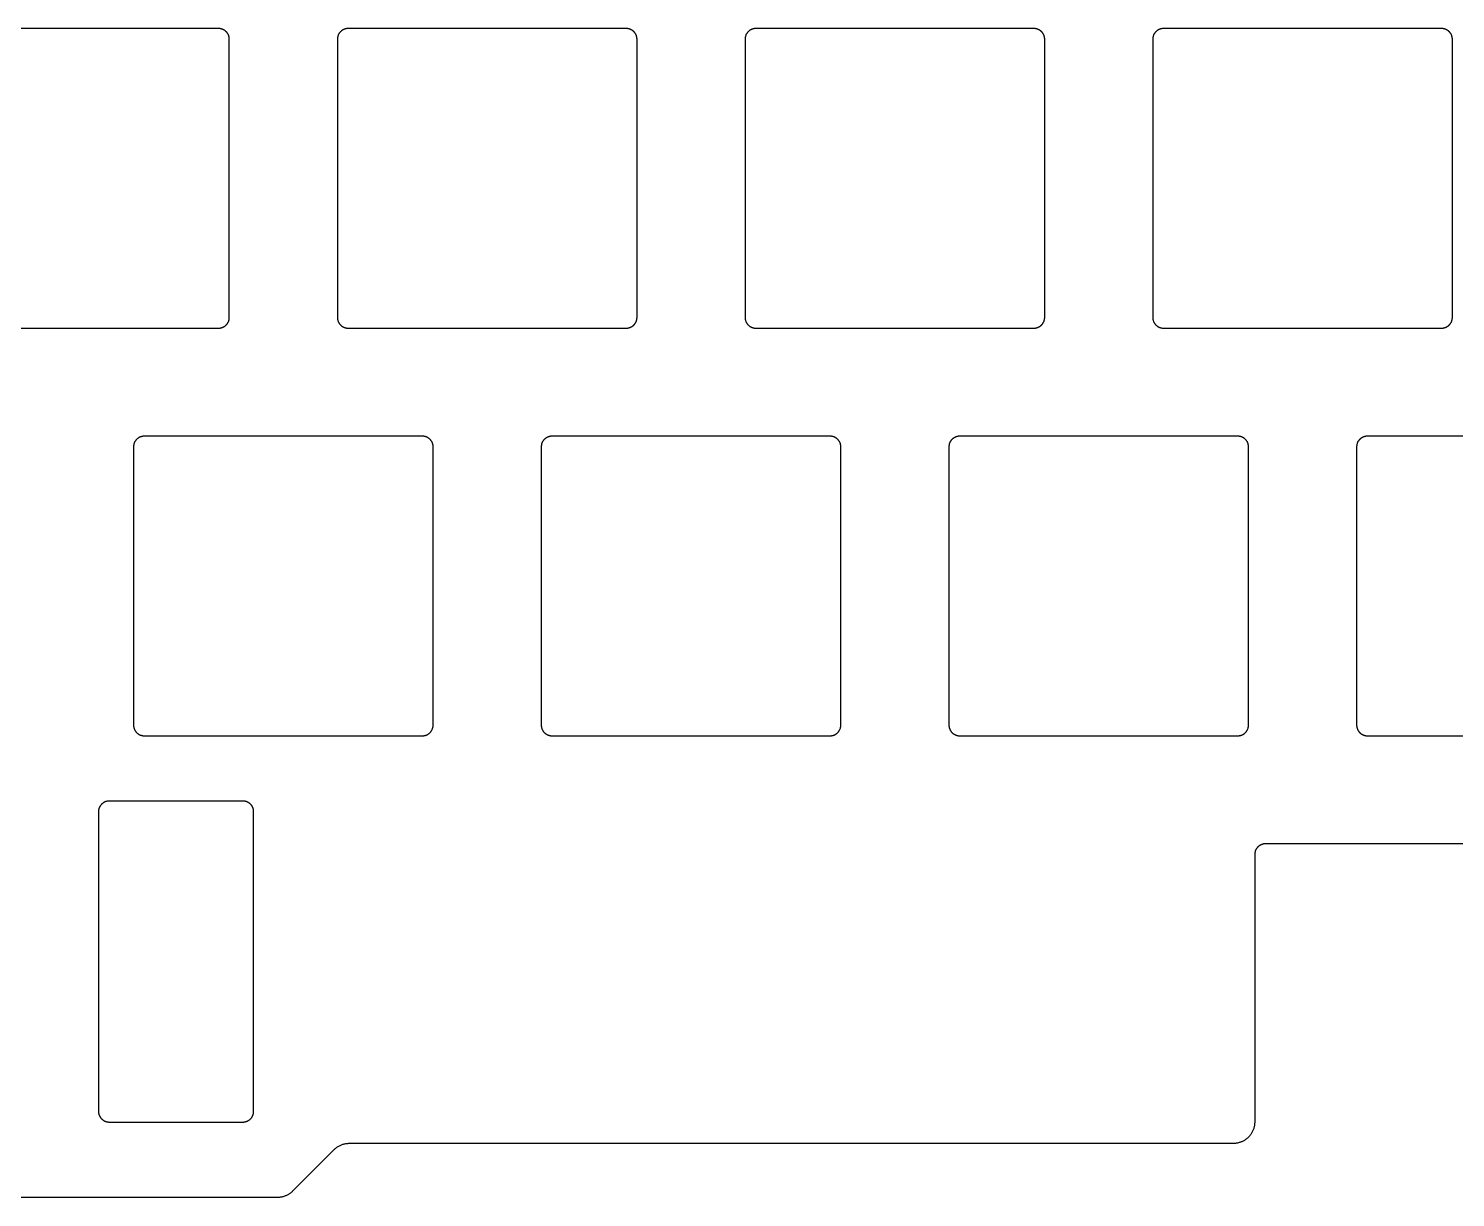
# Model space of a CAD drawing. Header units: millimetres. Extents: x -947 to -599, y 2206 to 2334.
# Drawn here: x -868.2 to -801.5, y 2210.5 to 2265.1 of the extents above; entities that cross this region are included whole.
import ezdxf

# ---------------------------------------------------------------- set-up
doc = ezdxf.new("R2010")
doc.units = ezdxf.units.MM
doc.layers.add('Default', color=18, linetype='Continuous', true_color=0x000000)

msp = doc.modelspace()

# ---------------------------------------------------------------- linework, layer by layer
at = {"layer": 'Default'}
for points in [[(-859.285, 2265.131), (-872.285, 2265.131)], [(-858.785, 2264.631), (-858.785, 2264.648), (-858.786, 2264.665), (-858.788, 2264.682), (-858.79, 2264.699), (-858.792, 2264.716), (-858.796, 2264.733), (-858.799, 2264.749), (-858.804, 2264.766), (-858.808, 2264.782), (-858.814, 2264.798), (-858.82, 2264.814), (-858.826, 2264.83), (-858.834, 2264.846), (-858.841, 2264.861), (-858.849, 2264.876), (-858.858, 2264.891), (-858.867, 2264.905), (-858.877, 2264.919), (-858.887, 2264.933), (-858.897, 2264.946), (-858.908, 2264.96), (-858.92, 2264.972), (-858.931, 2264.984), (-858.944, 2264.996), (-858.956, 2265.008), (-858.97, 2265.019), (-858.983, 2265.029), (-858.997, 2265.039), (-859.011, 2265.049), (-859.025, 2265.058), (-859.04, 2265.067), (-859.055, 2265.075), (-859.07, 2265.082), (-859.086, 2265.09), (-859.102, 2265.096), (-859.118, 2265.102), (-859.134, 2265.108), (-859.15, 2265.112), (-859.167, 2265.117), (-859.183, 2265.12), (-859.2, 2265.124), (-859.217, 2265.126), (-859.234, 2265.128), (-859.251, 2265.13), (-859.268, 2265.131), (-859.285, 2265.131)], [(-853.235, 2265.131), (-853.252, 2265.131), (-853.269, 2265.13), (-853.286, 2265.128), (-853.303, 2265.126), (-853.32, 2265.124), (-853.337, 2265.12), (-853.353, 2265.117), (-853.37, 2265.112), (-853.386, 2265.108), (-853.402, 2265.102), (-853.418, 2265.096), (-853.434, 2265.09), (-853.45, 2265.082), (-853.465, 2265.075), (-853.48, 2265.067), (-853.495, 2265.058), (-853.509, 2265.049), (-853.523, 2265.039), (-853.537, 2265.029), (-853.551, 2265.019), (-853.564, 2265.008), (-853.576, 2264.996), (-853.589, 2264.984), (-853.6, 2264.972), (-853.612, 2264.96), (-853.623, 2264.946), (-853.633, 2264.933), (-853.644, 2264.919), (-853.653, 2264.905), (-853.662, 2264.891), (-853.671, 2264.876), (-853.679, 2264.861), (-853.687, 2264.846), (-853.694, 2264.83), (-853.7, 2264.814), (-853.706, 2264.798), (-853.712, 2264.782), (-853.717, 2264.766), (-853.721, 2264.749), (-853.725, 2264.733), (-853.728, 2264.716), (-853.73, 2264.699), (-853.732, 2264.682), (-853.734, 2264.665), (-853.735, 2264.648), (-853.735, 2264.631)], [(-840.235, 2265.131), (-853.235, 2265.131)], [(-839.735, 2264.631), (-839.735, 2264.648), (-839.736, 2264.665), (-839.738, 2264.682), (-839.74, 2264.699), (-839.742, 2264.716), (-839.746, 2264.733), (-839.749, 2264.749), (-839.754, 2264.766), (-839.758, 2264.782), (-839.764, 2264.798), (-839.77, 2264.814), (-839.776, 2264.83), (-839.784, 2264.846), (-839.791, 2264.861), (-839.799, 2264.876), (-839.808, 2264.891), (-839.817, 2264.905), (-839.827, 2264.919), (-839.837, 2264.933), (-839.847, 2264.946), (-839.858, 2264.96), (-839.87, 2264.972), (-839.881, 2264.984), (-839.894, 2264.996), (-839.906, 2265.008), (-839.92, 2265.019), (-839.933, 2265.029), (-839.947, 2265.039), (-839.961, 2265.049), (-839.975, 2265.058), (-839.99, 2265.067), (-840.005, 2265.075), (-840.02, 2265.082), (-840.036, 2265.09), (-840.052, 2265.096), (-840.068, 2265.102), (-840.084, 2265.108), (-840.1, 2265.112), (-840.117, 2265.117), (-840.133, 2265.12), (-840.15, 2265.124), (-840.167, 2265.126), (-840.184, 2265.128), (-840.201, 2265.13), (-840.218, 2265.131), (-840.235, 2265.131)], [(-834.185, 2265.131), (-834.202, 2265.131), (-834.219, 2265.13), (-834.236, 2265.128), (-834.253, 2265.126), (-834.27, 2265.124), (-834.287, 2265.12), (-834.303, 2265.117), (-834.32, 2265.112), (-834.336, 2265.108), (-834.352, 2265.102), (-834.368, 2265.096), (-834.384, 2265.09), (-834.4, 2265.082), (-834.415, 2265.075), (-834.43, 2265.067), (-834.445, 2265.058), (-834.459, 2265.049), (-834.473, 2265.039), (-834.487, 2265.029), (-834.501, 2265.019), (-834.514, 2265.008), (-834.526, 2264.996), (-834.539, 2264.984), (-834.55, 2264.972), (-834.562, 2264.96), (-834.573, 2264.946), (-834.583, 2264.933), (-834.594, 2264.919), (-834.603, 2264.905), (-834.612, 2264.891), (-834.621, 2264.876), (-834.629, 2264.861), (-834.637, 2264.846), (-834.644, 2264.83), (-834.65, 2264.814), (-834.656, 2264.798), (-834.662, 2264.782), (-834.667, 2264.766), (-834.671, 2264.749), (-834.675, 2264.733), (-834.678, 2264.716), (-834.68, 2264.699), (-834.682, 2264.682), (-834.684, 2264.665), (-834.685, 2264.648), (-834.685, 2264.631)], [(-821.185, 2265.131), (-834.185, 2265.131)], [(-820.685, 2264.631), (-820.685, 2264.648), (-820.686, 2264.665), (-820.688, 2264.682), (-820.69, 2264.699), (-820.692, 2264.716), (-820.696, 2264.733), (-820.699, 2264.749), (-820.704, 2264.766), (-820.708, 2264.782), (-820.714, 2264.798), (-820.72, 2264.814), (-820.726, 2264.83), (-820.734, 2264.846), (-820.741, 2264.861), (-820.749, 2264.876), (-820.758, 2264.891), (-820.767, 2264.905), (-820.777, 2264.919), (-820.787, 2264.933), (-820.797, 2264.946), (-820.808, 2264.96), (-820.82, 2264.972), (-820.831, 2264.984), (-820.844, 2264.996), (-820.856, 2265.008), (-820.87, 2265.019), (-820.883, 2265.029), (-820.897, 2265.039), (-820.911, 2265.049), (-820.925, 2265.058), (-820.94, 2265.067), (-820.955, 2265.075), (-820.97, 2265.082), (-820.986, 2265.09), (-821.002, 2265.096), (-821.018, 2265.102), (-821.034, 2265.108), (-821.05, 2265.112), (-821.067, 2265.117), (-821.083, 2265.12), (-821.1, 2265.124), (-821.117, 2265.126), (-821.134, 2265.128), (-821.151, 2265.13), (-821.168, 2265.131), (-821.185, 2265.131)], [(-815.135, 2265.131), (-815.152, 2265.131), (-815.169, 2265.13), (-815.186, 2265.128), (-815.203, 2265.126), (-815.22, 2265.124), (-815.237, 2265.12), (-815.253, 2265.117), (-815.27, 2265.112), (-815.286, 2265.108), (-815.302, 2265.102), (-815.318, 2265.096), (-815.334, 2265.09), (-815.35, 2265.082), (-815.365, 2265.075), (-815.38, 2265.067), (-815.395, 2265.058), (-815.409, 2265.049), (-815.423, 2265.039), (-815.437, 2265.029), (-815.451, 2265.019), (-815.464, 2265.008), (-815.476, 2264.996), (-815.489, 2264.984), (-815.5, 2264.972), (-815.512, 2264.96), (-815.523, 2264.946), (-815.533, 2264.933), (-815.544, 2264.919), (-815.553, 2264.905), (-815.562, 2264.891), (-815.571, 2264.876), (-815.579, 2264.861), (-815.587, 2264.846), (-815.594, 2264.83), (-815.6, 2264.814), (-815.606, 2264.798), (-815.612, 2264.782), (-815.617, 2264.766), (-815.621, 2264.749), (-815.625, 2264.733), (-815.628, 2264.716), (-815.63, 2264.699), (-815.632, 2264.682), (-815.634, 2264.665), (-815.635, 2264.648), (-815.635, 2264.631)], [(-802.135, 2265.131), (-815.135, 2265.131)], [(-801.635, 2264.631), (-801.635, 2264.648), (-801.636, 2264.665), (-801.638, 2264.682), (-801.64, 2264.699), (-801.642, 2264.716), (-801.646, 2264.733), (-801.649, 2264.749), (-801.654, 2264.766), (-801.658, 2264.782), (-801.664, 2264.798), (-801.67, 2264.814), (-801.676, 2264.83), (-801.684, 2264.846), (-801.691, 2264.861), (-801.699, 2264.876), (-801.708, 2264.891), (-801.717, 2264.905), (-801.727, 2264.919), (-801.737, 2264.933), (-801.747, 2264.946), (-801.758, 2264.96), (-801.77, 2264.972), (-801.781, 2264.984), (-801.794, 2264.996), (-801.806, 2265.008), (-801.82, 2265.019), (-801.833, 2265.029), (-801.847, 2265.039), (-801.861, 2265.049), (-801.875, 2265.058), (-801.89, 2265.067), (-801.905, 2265.075), (-801.92, 2265.082), (-801.936, 2265.09), (-801.952, 2265.096), (-801.968, 2265.102), (-801.984, 2265.108), (-802, 2265.112), (-802.017, 2265.117), (-802.033, 2265.12), (-802.05, 2265.124), (-802.067, 2265.126), (-802.084, 2265.128), (-802.101, 2265.13), (-802.118, 2265.131), (-802.135, 2265.131)], [(-858.785, 2251.631), (-858.785, 2264.631)], [(-853.735, 2264.631), (-853.735, 2251.631)], [(-839.735, 2251.631), (-839.735, 2264.631)], [(-834.685, 2264.631), (-834.685, 2251.631)], [(-820.685, 2251.631), (-820.685, 2264.631)], [(-815.635, 2264.631), (-815.635, 2251.631)], [(-801.635, 2251.631), (-801.635, 2264.631)], [(-859.285, 2251.131), (-859.268, 2251.131), (-859.251, 2251.132), (-859.234, 2251.134), (-859.217, 2251.136), (-859.2, 2251.138), (-859.183, 2251.141), (-859.167, 2251.145), (-859.15, 2251.149), (-859.134, 2251.154), (-859.118, 2251.16), (-859.102, 2251.166), (-859.086, 2251.172), (-859.07, 2251.179), (-859.055, 2251.187), (-859.04, 2251.195), (-859.025, 2251.204), (-859.011, 2251.213), (-858.997, 2251.222), (-858.983, 2251.233), (-858.97, 2251.243), (-858.956, 2251.254), (-858.944, 2251.266), (-858.931, 2251.277), (-858.92, 2251.29), (-858.908, 2251.302), (-858.897, 2251.315), (-858.887, 2251.329), (-858.877, 2251.343), (-858.867, 2251.357), (-858.858, 2251.371), (-858.849, 2251.386), (-858.841, 2251.401), (-858.834, 2251.416), (-858.826, 2251.432), (-858.82, 2251.448), (-858.814, 2251.463), (-858.808, 2251.48), (-858.804, 2251.496), (-858.799, 2251.513), (-858.796, 2251.529), (-858.792, 2251.546), (-858.79, 2251.563), (-858.788, 2251.58), (-858.786, 2251.597), (-858.785, 2251.614), (-858.785, 2251.631)], [(-853.735, 2251.631), (-853.735, 2251.614), (-853.734, 2251.597), (-853.732, 2251.58), (-853.73, 2251.563), (-853.728, 2251.546), (-853.725, 2251.529), (-853.721, 2251.513), (-853.717, 2251.496), (-853.712, 2251.48), (-853.706, 2251.463), (-853.7, 2251.448), (-853.694, 2251.432), (-853.687, 2251.416), (-853.679, 2251.401), (-853.671, 2251.386), (-853.662, 2251.371), (-853.653, 2251.357), (-853.644, 2251.343), (-853.633, 2251.329), (-853.623, 2251.315), (-853.612, 2251.302), (-853.6, 2251.29), (-853.589, 2251.277), (-853.576, 2251.266), (-853.564, 2251.254), (-853.551, 2251.243), (-853.537, 2251.233), (-853.523, 2251.222), (-853.509, 2251.213), (-853.495, 2251.204), (-853.48, 2251.195), (-853.465, 2251.187), (-853.45, 2251.179), (-853.434, 2251.172), (-853.418, 2251.166), (-853.402, 2251.16), (-853.386, 2251.154), (-853.37, 2251.149), (-853.353, 2251.145), (-853.337, 2251.141), (-853.32, 2251.138), (-853.303, 2251.136), (-853.286, 2251.134), (-853.269, 2251.132), (-853.252, 2251.131), (-853.235, 2251.131)], [(-840.235, 2251.131), (-840.218, 2251.131), (-840.201, 2251.132), (-840.184, 2251.134), (-840.167, 2251.136), (-840.15, 2251.138), (-840.133, 2251.141), (-840.117, 2251.145), (-840.1, 2251.149), (-840.084, 2251.154), (-840.068, 2251.16), (-840.052, 2251.166), (-840.036, 2251.172), (-840.02, 2251.179), (-840.005, 2251.187), (-839.99, 2251.195), (-839.975, 2251.204), (-839.961, 2251.213), (-839.947, 2251.222), (-839.933, 2251.233), (-839.92, 2251.243), (-839.906, 2251.254), (-839.894, 2251.266), (-839.881, 2251.277), (-839.87, 2251.29), (-839.858, 2251.302), (-839.847, 2251.315), (-839.837, 2251.329), (-839.827, 2251.343), (-839.817, 2251.357), (-839.808, 2251.371), (-839.799, 2251.386), (-839.791, 2251.401), (-839.784, 2251.416), (-839.776, 2251.432), (-839.77, 2251.448), (-839.764, 2251.463), (-839.758, 2251.48), (-839.754, 2251.496), (-839.749, 2251.513), (-839.746, 2251.529), (-839.742, 2251.546), (-839.74, 2251.563), (-839.738, 2251.58), (-839.736, 2251.597), (-839.735, 2251.614), (-839.735, 2251.631)], [(-834.685, 2251.631), (-834.685, 2251.614), (-834.684, 2251.597), (-834.682, 2251.58), (-834.68, 2251.563), (-834.678, 2251.546), (-834.675, 2251.529), (-834.671, 2251.513), (-834.667, 2251.496), (-834.662, 2251.48), (-834.656, 2251.463), (-834.65, 2251.448), (-834.644, 2251.432), (-834.637, 2251.416), (-834.629, 2251.401), (-834.621, 2251.386), (-834.612, 2251.371), (-834.603, 2251.357), (-834.594, 2251.343), (-834.583, 2251.329), (-834.573, 2251.315), (-834.562, 2251.302), (-834.55, 2251.29), (-834.539, 2251.277), (-834.526, 2251.266), (-834.514, 2251.254), (-834.501, 2251.243), (-834.487, 2251.233), (-834.473, 2251.222), (-834.459, 2251.213), (-834.445, 2251.204), (-834.43, 2251.195), (-834.415, 2251.187), (-834.4, 2251.179), (-834.384, 2251.172), (-834.368, 2251.166), (-834.352, 2251.16), (-834.336, 2251.154), (-834.32, 2251.149), (-834.303, 2251.145), (-834.287, 2251.141), (-834.27, 2251.138), (-834.253, 2251.136), (-834.236, 2251.134), (-834.219, 2251.132), (-834.202, 2251.131), (-834.185, 2251.131)], [(-821.185, 2251.131), (-821.168, 2251.131), (-821.151, 2251.132), (-821.134, 2251.134), (-821.117, 2251.136), (-821.1, 2251.138), (-821.083, 2251.141), (-821.067, 2251.145), (-821.05, 2251.149), (-821.034, 2251.154), (-821.018, 2251.16), (-821.002, 2251.166), (-820.986, 2251.172), (-820.97, 2251.179), (-820.955, 2251.187), (-820.94, 2251.195), (-820.925, 2251.204), (-820.911, 2251.213), (-820.897, 2251.222), (-820.883, 2251.233), (-820.87, 2251.243), (-820.856, 2251.254), (-820.844, 2251.266), (-820.831, 2251.277), (-820.82, 2251.29), (-820.808, 2251.302), (-820.797, 2251.315), (-820.787, 2251.329), (-820.777, 2251.343), (-820.767, 2251.357), (-820.758, 2251.371), (-820.749, 2251.386), (-820.741, 2251.401), (-820.734, 2251.416), (-820.726, 2251.432), (-820.72, 2251.448), (-820.714, 2251.463), (-820.708, 2251.48), (-820.704, 2251.496), (-820.699, 2251.513), (-820.696, 2251.529), (-820.692, 2251.546), (-820.69, 2251.563), (-820.688, 2251.58), (-820.686, 2251.597), (-820.685, 2251.614), (-820.685, 2251.631)], [(-815.635, 2251.631), (-815.635, 2251.614), (-815.634, 2251.597), (-815.632, 2251.58), (-815.63, 2251.563), (-815.628, 2251.546), (-815.625, 2251.529), (-815.621, 2251.513), (-815.617, 2251.496), (-815.612, 2251.48), (-815.606, 2251.463), (-815.6, 2251.448), (-815.594, 2251.432), (-815.587, 2251.416), (-815.579, 2251.401), (-815.571, 2251.386), (-815.562, 2251.371), (-815.553, 2251.357), (-815.544, 2251.343), (-815.533, 2251.329), (-815.523, 2251.315), (-815.512, 2251.302), (-815.5, 2251.29), (-815.489, 2251.277), (-815.476, 2251.266), (-815.464, 2251.254), (-815.451, 2251.243), (-815.437, 2251.233), (-815.423, 2251.222), (-815.409, 2251.213), (-815.395, 2251.204), (-815.38, 2251.195), (-815.365, 2251.187), (-815.35, 2251.179), (-815.334, 2251.172), (-815.318, 2251.166), (-815.302, 2251.16), (-815.286, 2251.154), (-815.27, 2251.149), (-815.253, 2251.145), (-815.237, 2251.141), (-815.22, 2251.138), (-815.203, 2251.136), (-815.186, 2251.134), (-815.169, 2251.132), (-815.152, 2251.131), (-815.135, 2251.131)], [(-802.135, 2251.131), (-802.118, 2251.131), (-802.101, 2251.132), (-802.084, 2251.134), (-802.067, 2251.136), (-802.05, 2251.138), (-802.033, 2251.141), (-802.017, 2251.145), (-802, 2251.149), (-801.984, 2251.154), (-801.968, 2251.16), (-801.952, 2251.166), (-801.936, 2251.172), (-801.92, 2251.179), (-801.905, 2251.187), (-801.89, 2251.195), (-801.875, 2251.204), (-801.861, 2251.213), (-801.847, 2251.222), (-801.833, 2251.233), (-801.82, 2251.243), (-801.806, 2251.254), (-801.794, 2251.266), (-801.781, 2251.277), (-801.77, 2251.29), (-801.758, 2251.302), (-801.747, 2251.315), (-801.737, 2251.329), (-801.727, 2251.343), (-801.717, 2251.357), (-801.708, 2251.371), (-801.699, 2251.386), (-801.691, 2251.401), (-801.684, 2251.416), (-801.676, 2251.432), (-801.67, 2251.448), (-801.664, 2251.463), (-801.658, 2251.48), (-801.654, 2251.496), (-801.649, 2251.513), (-801.646, 2251.529), (-801.642, 2251.546), (-801.64, 2251.563), (-801.638, 2251.58), (-801.636, 2251.597), (-801.635, 2251.614), (-801.635, 2251.631)], [(-872.285, 2251.131), (-859.285, 2251.131)], [(-853.235, 2251.131), (-840.235, 2251.131)], [(-834.185, 2251.131), (-821.185, 2251.131)], [(-815.135, 2251.131), (-802.135, 2251.131)], [(-862.76, 2246.081), (-862.777, 2246.081), (-862.794, 2246.08), (-862.811, 2246.078), (-862.828, 2246.076), (-862.845, 2246.074), (-862.862, 2246.07), (-862.878, 2246.067), (-862.895, 2246.062), (-862.911, 2246.058), (-862.927, 2246.052), (-862.943, 2246.046), (-862.959, 2246.04), (-862.975, 2246.032), (-862.99, 2246.025), (-863.005, 2246.017), (-863.02, 2246.008), (-863.034, 2245.999), (-863.048, 2245.989), (-863.062, 2245.979), (-863.076, 2245.969), (-863.089, 2245.958), (-863.101, 2245.946), (-863.114, 2245.934), (-863.125, 2245.922), (-863.137, 2245.91), (-863.148, 2245.896), (-863.158, 2245.883), (-863.169, 2245.869), (-863.178, 2245.855), (-863.187, 2245.841), (-863.196, 2245.826), (-863.204, 2245.811), (-863.212, 2245.796), (-863.219, 2245.78), (-863.225, 2245.764), (-863.231, 2245.748), (-863.237, 2245.732), (-863.242, 2245.716), (-863.246, 2245.699), (-863.25, 2245.683), (-863.253, 2245.666), (-863.255, 2245.649), (-863.257, 2245.632), (-863.259, 2245.615), (-863.26, 2245.598), (-863.26, 2245.581)], [(-849.76, 2246.081), (-862.76, 2246.081)], [(-849.26, 2245.581), (-849.26, 2245.598), (-849.261, 2245.615), (-849.263, 2245.632), (-849.265, 2245.649), (-849.267, 2245.666), (-849.271, 2245.683), (-849.274, 2245.699), (-849.279, 2245.716), (-849.283, 2245.732), (-849.289, 2245.748), (-849.295, 2245.764), (-849.301, 2245.78), (-849.309, 2245.796), (-849.316, 2245.811), (-849.324, 2245.826), (-849.333, 2245.841), (-849.342, 2245.855), (-849.352, 2245.869), (-849.362, 2245.883), (-849.372, 2245.896), (-849.383, 2245.91), (-849.395, 2245.922), (-849.406, 2245.934), (-849.419, 2245.946), (-849.431, 2245.958), (-849.445, 2245.969), (-849.458, 2245.979), (-849.472, 2245.989), (-849.486, 2245.999), (-849.5, 2246.008), (-849.515, 2246.017), (-849.53, 2246.025), (-849.545, 2246.032), (-849.561, 2246.04), (-849.577, 2246.046), (-849.593, 2246.052), (-849.609, 2246.058), (-849.625, 2246.062), (-849.642, 2246.067), (-849.658, 2246.07), (-849.675, 2246.074), (-849.692, 2246.076), (-849.709, 2246.078), (-849.726, 2246.08), (-849.743, 2246.081), (-849.76, 2246.081)], [(-843.71, 2246.081), (-843.727, 2246.081), (-843.744, 2246.08), (-843.761, 2246.078), (-843.778, 2246.076), (-843.795, 2246.074), (-843.812, 2246.07), (-843.828, 2246.067), (-843.845, 2246.062), (-843.861, 2246.058), (-843.877, 2246.052), (-843.893, 2246.046), (-843.909, 2246.04), (-843.925, 2246.032), (-843.94, 2246.025), (-843.955, 2246.017), (-843.97, 2246.008), (-843.984, 2245.999), (-843.998, 2245.989), (-844.012, 2245.979), (-844.026, 2245.969), (-844.039, 2245.958), (-844.051, 2245.946), (-844.064, 2245.934), (-844.075, 2245.922), (-844.087, 2245.91), (-844.098, 2245.896), (-844.108, 2245.883), (-844.119, 2245.869), (-844.128, 2245.855), (-844.137, 2245.841), (-844.146, 2245.826), (-844.154, 2245.811), (-844.162, 2245.796), (-844.169, 2245.78), (-844.175, 2245.764), (-844.181, 2245.748), (-844.187, 2245.732), (-844.192, 2245.716), (-844.196, 2245.699), (-844.2, 2245.683), (-844.203, 2245.666), (-844.205, 2245.649), (-844.207, 2245.632), (-844.209, 2245.615), (-844.21, 2245.598), (-844.21, 2245.581)], [(-830.71, 2246.081), (-843.71, 2246.081)], [(-830.21, 2245.581), (-830.21, 2245.598), (-830.211, 2245.615), (-830.213, 2245.632), (-830.215, 2245.649), (-830.217, 2245.666), (-830.221, 2245.683), (-830.224, 2245.699), (-830.229, 2245.716), (-830.233, 2245.732), (-830.239, 2245.748), (-830.245, 2245.764), (-830.251, 2245.78), (-830.259, 2245.796), (-830.266, 2245.811), (-830.274, 2245.826), (-830.283, 2245.841), (-830.292, 2245.855), (-830.302, 2245.869), (-830.312, 2245.883), (-830.322, 2245.896), (-830.333, 2245.91), (-830.345, 2245.922), (-830.356, 2245.934), (-830.369, 2245.946), (-830.381, 2245.958), (-830.395, 2245.969), (-830.408, 2245.979), (-830.422, 2245.989), (-830.436, 2245.999), (-830.45, 2246.008), (-830.465, 2246.017), (-830.48, 2246.025), (-830.495, 2246.032), (-830.511, 2246.04), (-830.527, 2246.046), (-830.543, 2246.052), (-830.559, 2246.058), (-830.575, 2246.062), (-830.592, 2246.067), (-830.608, 2246.07), (-830.625, 2246.074), (-830.642, 2246.076), (-830.659, 2246.078), (-830.676, 2246.08), (-830.693, 2246.081), (-830.71, 2246.081)], [(-824.66, 2246.081), (-824.677, 2246.081), (-824.694, 2246.08), (-824.711, 2246.078), (-824.728, 2246.076), (-824.745, 2246.074), (-824.762, 2246.07), (-824.778, 2246.067), (-824.795, 2246.062), (-824.811, 2246.058), (-824.827, 2246.052), (-824.843, 2246.046), (-824.859, 2246.04), (-824.875, 2246.032), (-824.89, 2246.025), (-824.905, 2246.017), (-824.92, 2246.008), (-824.934, 2245.999), (-824.948, 2245.989), (-824.962, 2245.979), (-824.976, 2245.969), (-824.989, 2245.958), (-825.001, 2245.946), (-825.014, 2245.934), (-825.025, 2245.922), (-825.037, 2245.91), (-825.048, 2245.896), (-825.058, 2245.883), (-825.069, 2245.869), (-825.078, 2245.855), (-825.087, 2245.841), (-825.096, 2245.826), (-825.104, 2245.811), (-825.112, 2245.796), (-825.119, 2245.78), (-825.125, 2245.764), (-825.131, 2245.748), (-825.137, 2245.732), (-825.142, 2245.716), (-825.146, 2245.699), (-825.15, 2245.683), (-825.153, 2245.666), (-825.155, 2245.649), (-825.157, 2245.632), (-825.159, 2245.615), (-825.16, 2245.598), (-825.16, 2245.581)], [(-811.66, 2246.081), (-824.66, 2246.081)], [(-811.16, 2245.581), (-811.16, 2245.598), (-811.161, 2245.615), (-811.163, 2245.632), (-811.165, 2245.649), (-811.167, 2245.666), (-811.171, 2245.683), (-811.174, 2245.699), (-811.179, 2245.716), (-811.183, 2245.732), (-811.189, 2245.748), (-811.195, 2245.764), (-811.201, 2245.78), (-811.209, 2245.796), (-811.216, 2245.811), (-811.224, 2245.826), (-811.233, 2245.841), (-811.242, 2245.855), (-811.252, 2245.869), (-811.262, 2245.883), (-811.272, 2245.896), (-811.283, 2245.91), (-811.295, 2245.922), (-811.306, 2245.934), (-811.319, 2245.946), (-811.331, 2245.958), (-811.345, 2245.969), (-811.358, 2245.979), (-811.372, 2245.989), (-811.386, 2245.999), (-811.4, 2246.008), (-811.415, 2246.017), (-811.43, 2246.025), (-811.445, 2246.032), (-811.461, 2246.04), (-811.477, 2246.046), (-811.493, 2246.052), (-811.509, 2246.058), (-811.525, 2246.062), (-811.542, 2246.067), (-811.558, 2246.07), (-811.575, 2246.074), (-811.592, 2246.076), (-811.609, 2246.078), (-811.626, 2246.08), (-811.643, 2246.081), (-811.66, 2246.081)], [(-805.61, 2246.081), (-805.627, 2246.081), (-805.644, 2246.08), (-805.661, 2246.078), (-805.678, 2246.076), (-805.695, 2246.074), (-805.712, 2246.07), (-805.728, 2246.067), (-805.745, 2246.062), (-805.761, 2246.058), (-805.777, 2246.052), (-805.793, 2246.046), (-805.809, 2246.04), (-805.825, 2246.032), (-805.84, 2246.025), (-805.855, 2246.017), (-805.87, 2246.008), (-805.884, 2245.999), (-805.898, 2245.989), (-805.912, 2245.979), (-805.926, 2245.969), (-805.939, 2245.958), (-805.951, 2245.946), (-805.964, 2245.934), (-805.975, 2245.922), (-805.987, 2245.91), (-805.998, 2245.896), (-806.008, 2245.883), (-806.019, 2245.869), (-806.028, 2245.855), (-806.037, 2245.841), (-806.046, 2245.826), (-806.054, 2245.811), (-806.062, 2245.796), (-806.069, 2245.78), (-806.075, 2245.764), (-806.081, 2245.748), (-806.087, 2245.732), (-806.092, 2245.716), (-806.096, 2245.699), (-806.1, 2245.683), (-806.103, 2245.666), (-806.105, 2245.649), (-806.107, 2245.632), (-806.109, 2245.615), (-806.11, 2245.598), (-806.11, 2245.581)], [(-792.61, 2246.081), (-805.61, 2246.081)], [(-863.26, 2245.581), (-863.26, 2232.581)], [(-849.26, 2232.581), (-849.26, 2245.581)], [(-844.21, 2245.581), (-844.21, 2232.581)], [(-830.21, 2232.581), (-830.21, 2245.581)], [(-825.16, 2245.581), (-825.16, 2232.581)], [(-811.16, 2232.581), (-811.16, 2245.581)], [(-806.11, 2245.581), (-806.11, 2232.581)], [(-863.26, 2232.581), (-863.26, 2232.564), (-863.259, 2232.547), (-863.257, 2232.53), (-863.255, 2232.513), (-863.253, 2232.496), (-863.25, 2232.479), (-863.246, 2232.463), (-863.242, 2232.446), (-863.237, 2232.43), (-863.231, 2232.413), (-863.225, 2232.398), (-863.219, 2232.382), (-863.212, 2232.366), (-863.204, 2232.351), (-863.196, 2232.336), (-863.187, 2232.321), (-863.178, 2232.307), (-863.169, 2232.293), (-863.158, 2232.279), (-863.148, 2232.265), (-863.137, 2232.252), (-863.125, 2232.24), (-863.114, 2232.227), (-863.101, 2232.216), (-863.089, 2232.204), (-863.076, 2232.193), (-863.062, 2232.183), (-863.048, 2232.172), (-863.034, 2232.163), (-863.02, 2232.154), (-863.005, 2232.145), (-862.99, 2232.137), (-862.975, 2232.129), (-862.959, 2232.122), (-862.943, 2232.116), (-862.927, 2232.11), (-862.911, 2232.104), (-862.895, 2232.099), (-862.878, 2232.095), (-862.862, 2232.091), (-862.845, 2232.088), (-862.828, 2232.086), (-862.811, 2232.084), (-862.794, 2232.082), (-862.777, 2232.081), (-862.76, 2232.081)], [(-849.76, 2232.081), (-849.743, 2232.081), (-849.726, 2232.082), (-849.709, 2232.084), (-849.692, 2232.086), (-849.675, 2232.088), (-849.658, 2232.091), (-849.642, 2232.095), (-849.625, 2232.099), (-849.609, 2232.104), (-849.593, 2232.11), (-849.577, 2232.116), (-849.561, 2232.122), (-849.545, 2232.129), (-849.53, 2232.137), (-849.515, 2232.145), (-849.5, 2232.154), (-849.486, 2232.163), (-849.472, 2232.172), (-849.458, 2232.183), (-849.445, 2232.193), (-849.431, 2232.204), (-849.419, 2232.216), (-849.406, 2232.227), (-849.395, 2232.24), (-849.383, 2232.252), (-849.372, 2232.265), (-849.362, 2232.279), (-849.352, 2232.293), (-849.342, 2232.307), (-849.333, 2232.321), (-849.324, 2232.336), (-849.316, 2232.351), (-849.309, 2232.366), (-849.301, 2232.382), (-849.295, 2232.398), (-849.289, 2232.413), (-849.283, 2232.43), (-849.279, 2232.446), (-849.274, 2232.463), (-849.271, 2232.479), (-849.267, 2232.496), (-849.265, 2232.513), (-849.263, 2232.53), (-849.261, 2232.547), (-849.26, 2232.564), (-849.26, 2232.581)], [(-844.21, 2232.581), (-844.21, 2232.564), (-844.209, 2232.547), (-844.207, 2232.53), (-844.205, 2232.513), (-844.203, 2232.496), (-844.2, 2232.479), (-844.196, 2232.463), (-844.192, 2232.446), (-844.187, 2232.43), (-844.181, 2232.413), (-844.175, 2232.398), (-844.169, 2232.382), (-844.162, 2232.366), (-844.154, 2232.351), (-844.146, 2232.336), (-844.137, 2232.321), (-844.128, 2232.307), (-844.119, 2232.293), (-844.108, 2232.279), (-844.098, 2232.265), (-844.087, 2232.252), (-844.075, 2232.24), (-844.064, 2232.227), (-844.051, 2232.216), (-844.039, 2232.204), (-844.026, 2232.193), (-844.012, 2232.183), (-843.998, 2232.172), (-843.984, 2232.163), (-843.97, 2232.154), (-843.955, 2232.145), (-843.94, 2232.137), (-843.925, 2232.129), (-843.909, 2232.122), (-843.893, 2232.116), (-843.877, 2232.11), (-843.861, 2232.104), (-843.845, 2232.099), (-843.828, 2232.095), (-843.812, 2232.091), (-843.795, 2232.088), (-843.778, 2232.086), (-843.761, 2232.084), (-843.744, 2232.082), (-843.727, 2232.081), (-843.71, 2232.081)], [(-830.71, 2232.081), (-830.693, 2232.081), (-830.676, 2232.082), (-830.659, 2232.084), (-830.642, 2232.086), (-830.625, 2232.088), (-830.608, 2232.091), (-830.592, 2232.095), (-830.575, 2232.099), (-830.559, 2232.104), (-830.543, 2232.11), (-830.527, 2232.116), (-830.511, 2232.122), (-830.495, 2232.129), (-830.48, 2232.137), (-830.465, 2232.145), (-830.45, 2232.154), (-830.436, 2232.163), (-830.422, 2232.172), (-830.408, 2232.183), (-830.395, 2232.193), (-830.381, 2232.204), (-830.369, 2232.216), (-830.356, 2232.227), (-830.345, 2232.24), (-830.333, 2232.252), (-830.322, 2232.265), (-830.312, 2232.279), (-830.302, 2232.293), (-830.292, 2232.307), (-830.283, 2232.321), (-830.274, 2232.336), (-830.266, 2232.351), (-830.259, 2232.366), (-830.251, 2232.382), (-830.245, 2232.398), (-830.239, 2232.413), (-830.233, 2232.43), (-830.229, 2232.446), (-830.224, 2232.463), (-830.221, 2232.479), (-830.217, 2232.496), (-830.215, 2232.513), (-830.213, 2232.53), (-830.211, 2232.547), (-830.21, 2232.564), (-830.21, 2232.581)], [(-825.16, 2232.581), (-825.16, 2232.564), (-825.159, 2232.547), (-825.157, 2232.53), (-825.155, 2232.513), (-825.153, 2232.496), (-825.15, 2232.479), (-825.146, 2232.463), (-825.142, 2232.446), (-825.137, 2232.43), (-825.131, 2232.413), (-825.125, 2232.398), (-825.119, 2232.382), (-825.112, 2232.366), (-825.104, 2232.351), (-825.096, 2232.336), (-825.087, 2232.321), (-825.078, 2232.307), (-825.069, 2232.293), (-825.058, 2232.279), (-825.048, 2232.265), (-825.037, 2232.252), (-825.025, 2232.24), (-825.014, 2232.227), (-825.001, 2232.216), (-824.989, 2232.204), (-824.976, 2232.193), (-824.962, 2232.183), (-824.948, 2232.172), (-824.934, 2232.163), (-824.92, 2232.154), (-824.905, 2232.145), (-824.89, 2232.137), (-824.875, 2232.129), (-824.859, 2232.122), (-824.843, 2232.116), (-824.827, 2232.11), (-824.811, 2232.104), (-824.795, 2232.099), (-824.778, 2232.095), (-824.762, 2232.091), (-824.745, 2232.088), (-824.728, 2232.086), (-824.711, 2232.084), (-824.694, 2232.082), (-824.677, 2232.081), (-824.66, 2232.081)], [(-811.66, 2232.081), (-811.643, 2232.081), (-811.626, 2232.082), (-811.609, 2232.084), (-811.592, 2232.086), (-811.575, 2232.088), (-811.558, 2232.091), (-811.542, 2232.095), (-811.525, 2232.099), (-811.509, 2232.104), (-811.493, 2232.11), (-811.477, 2232.116), (-811.461, 2232.122), (-811.445, 2232.129), (-811.43, 2232.137), (-811.415, 2232.145), (-811.4, 2232.154), (-811.386, 2232.163), (-811.372, 2232.172), (-811.358, 2232.183), (-811.345, 2232.193), (-811.331, 2232.204), (-811.319, 2232.216), (-811.306, 2232.227), (-811.295, 2232.24), (-811.283, 2232.252), (-811.272, 2232.265), (-811.262, 2232.279), (-811.252, 2232.293), (-811.242, 2232.307), (-811.233, 2232.321), (-811.224, 2232.336), (-811.216, 2232.351), (-811.209, 2232.366), (-811.201, 2232.382), (-811.195, 2232.398), (-811.189, 2232.413), (-811.183, 2232.43), (-811.179, 2232.446), (-811.174, 2232.463), (-811.171, 2232.479), (-811.167, 2232.496), (-811.165, 2232.513), (-811.163, 2232.53), (-811.161, 2232.547), (-811.16, 2232.564), (-811.16, 2232.581)], [(-806.11, 2232.581), (-806.11, 2232.564), (-806.109, 2232.547), (-806.107, 2232.53), (-806.105, 2232.513), (-806.103, 2232.496), (-806.1, 2232.479), (-806.096, 2232.463), (-806.092, 2232.446), (-806.087, 2232.43), (-806.081, 2232.413), (-806.075, 2232.398), (-806.069, 2232.382), (-806.062, 2232.366), (-806.054, 2232.351), (-806.046, 2232.336), (-806.037, 2232.321), (-806.028, 2232.307), (-806.019, 2232.293), (-806.008, 2232.279), (-805.998, 2232.265), (-805.987, 2232.252), (-805.975, 2232.24), (-805.964, 2232.227), (-805.951, 2232.216), (-805.939, 2232.204), (-805.926, 2232.193), (-805.912, 2232.183), (-805.898, 2232.172), (-805.884, 2232.163), (-805.87, 2232.154), (-805.855, 2232.145), (-805.84, 2232.137), (-805.825, 2232.129), (-805.809, 2232.122), (-805.793, 2232.116), (-805.777, 2232.11), (-805.761, 2232.104), (-805.745, 2232.099), (-805.728, 2232.095), (-805.712, 2232.091), (-805.695, 2232.088), (-805.678, 2232.086), (-805.661, 2232.084), (-805.644, 2232.082), (-805.627, 2232.081), (-805.61, 2232.081)], [(-862.76, 2232.081), (-849.76, 2232.081)], [(-843.71, 2232.081), (-830.71, 2232.081)], [(-824.66, 2232.081), (-811.66, 2232.081)], [(-805.61, 2232.081), (-792.61, 2232.081)], [(-864.398, 2229.031), (-864.415, 2229.031), (-864.432, 2229.03), (-864.449, 2229.028), (-864.466, 2229.026), (-864.483, 2229.024), (-864.499, 2229.02), (-864.516, 2229.017), (-864.532, 2229.012), (-864.549, 2229.008), (-864.565, 2229.002), (-864.581, 2228.996), (-864.597, 2228.99), (-864.612, 2228.982), (-864.628, 2228.975), (-864.643, 2228.967), (-864.657, 2228.958), (-864.672, 2228.949), (-864.686, 2228.939), (-864.7, 2228.929), (-864.713, 2228.919), (-864.726, 2228.908), (-864.739, 2228.896), (-864.751, 2228.884), (-864.763, 2228.872), (-864.774, 2228.86), (-864.785, 2228.846), (-864.796, 2228.833), (-864.806, 2228.819), (-864.816, 2228.805), (-864.825, 2228.791), (-864.833, 2228.776), (-864.841, 2228.761), (-864.849, 2228.746), (-864.856, 2228.73), (-864.863, 2228.714), (-864.869, 2228.698), (-864.874, 2228.682), (-864.879, 2228.666), (-864.883, 2228.649), (-864.887, 2228.633), (-864.89, 2228.616), (-864.893, 2228.599), (-864.895, 2228.582), (-864.896, 2228.565), (-864.897, 2228.548), (-864.898, 2228.531)], [(-858.148, 2229.031), (-864.398, 2229.031)], [(-857.648, 2228.531), (-857.648, 2228.548), (-857.649, 2228.565), (-857.65, 2228.582), (-857.652, 2228.599), (-857.655, 2228.616), (-857.658, 2228.633), (-857.662, 2228.649), (-857.666, 2228.666), (-857.671, 2228.682), (-857.676, 2228.698), (-857.682, 2228.714), (-857.689, 2228.73), (-857.696, 2228.746), (-857.704, 2228.761), (-857.712, 2228.776), (-857.72, 2228.791), (-857.729, 2228.805), (-857.739, 2228.819), (-857.749, 2228.833), (-857.76, 2228.846), (-857.771, 2228.86), (-857.782, 2228.872), (-857.794, 2228.884), (-857.806, 2228.896), (-857.819, 2228.908), (-857.832, 2228.919), (-857.845, 2228.929), (-857.859, 2228.939), (-857.873, 2228.949), (-857.888, 2228.958), (-857.902, 2228.967), (-857.918, 2228.975), (-857.933, 2228.982), (-857.948, 2228.99), (-857.964, 2228.996), (-857.98, 2229.002), (-857.996, 2229.008), (-858.013, 2229.012), (-858.029, 2229.017), (-858.046, 2229.02), (-858.063, 2229.024), (-858.079, 2229.026), (-858.096, 2229.028), (-858.113, 2229.03), (-858.13, 2229.031), (-858.148, 2229.031)], [(-864.898, 2228.531), (-864.898, 2214.531)], [(-857.648, 2214.531), (-857.648, 2228.531)], [(-810.373, 2227.031), (-810.39, 2227.031), (-810.407, 2227.03), (-810.424, 2227.028), (-810.441, 2227.026), (-810.458, 2227.024), (-810.474, 2227.02), (-810.491, 2227.017), (-810.507, 2227.012), (-810.524, 2227.008), (-810.54, 2227.002), (-810.556, 2226.996), (-810.572, 2226.99), (-810.587, 2226.982), (-810.603, 2226.975), (-810.618, 2226.967), (-810.632, 2226.958), (-810.647, 2226.949), (-810.661, 2226.939), (-810.675, 2226.929), (-810.688, 2226.919), (-810.701, 2226.908), (-810.714, 2226.896), (-810.726, 2226.884), (-810.738, 2226.872), (-810.749, 2226.86), (-810.76, 2226.846), (-810.771, 2226.833), (-810.781, 2226.819), (-810.791, 2226.805), (-810.8, 2226.791), (-810.808, 2226.776), (-810.816, 2226.761), (-810.824, 2226.746), (-810.831, 2226.73), (-810.838, 2226.714), (-810.844, 2226.698), (-810.849, 2226.682), (-810.854, 2226.666), (-810.858, 2226.649), (-810.862, 2226.633), (-810.865, 2226.616), (-810.868, 2226.599), (-810.87, 2226.582), (-810.871, 2226.565), (-810.872, 2226.548), (-810.873, 2226.531)], [(-797.373, 2227.031), (-810.373, 2227.031)], [(-810.873, 2226.531), (-810.873, 2214.03)], [(-864.898, 2214.531), (-864.897, 2214.514), (-864.896, 2214.497), (-864.895, 2214.48), (-864.893, 2214.463), (-864.89, 2214.446), (-864.887, 2214.429), (-864.883, 2214.413), (-864.879, 2214.396), (-864.874, 2214.38), (-864.869, 2214.363), (-864.863, 2214.348), (-864.856, 2214.332), (-864.849, 2214.316), (-864.841, 2214.301), (-864.833, 2214.286), (-864.825, 2214.271), (-864.816, 2214.257), (-864.806, 2214.243), (-864.796, 2214.229), (-864.785, 2214.215), (-864.774, 2214.202), (-864.763, 2214.19), (-864.751, 2214.177), (-864.739, 2214.166), (-864.726, 2214.154), (-864.713, 2214.143), (-864.7, 2214.133), (-864.686, 2214.122), (-864.672, 2214.113), (-864.657, 2214.104), (-864.643, 2214.095), (-864.628, 2214.087), (-864.612, 2214.079), (-864.597, 2214.072), (-864.581, 2214.066), (-864.565, 2214.06), (-864.549, 2214.054), (-864.532, 2214.049), (-864.516, 2214.045), (-864.499, 2214.041), (-864.483, 2214.038), (-864.466, 2214.036), (-864.449, 2214.034), (-864.432, 2214.032), (-864.415, 2214.031), (-864.398, 2214.031)], [(-858.148, 2214.031), (-858.13, 2214.031), (-858.113, 2214.032), (-858.096, 2214.034), (-858.079, 2214.036), (-858.063, 2214.038), (-858.046, 2214.041), (-858.029, 2214.045), (-858.013, 2214.049), (-857.996, 2214.054), (-857.98, 2214.06), (-857.964, 2214.066), (-857.948, 2214.072), (-857.933, 2214.079), (-857.918, 2214.087), (-857.902, 2214.095), (-857.888, 2214.104), (-857.873, 2214.113), (-857.859, 2214.122), (-857.845, 2214.133), (-857.832, 2214.143), (-857.819, 2214.154), (-857.806, 2214.166), (-857.794, 2214.177), (-857.782, 2214.19), (-857.771, 2214.202), (-857.76, 2214.215), (-857.749, 2214.229), (-857.739, 2214.243), (-857.729, 2214.257), (-857.72, 2214.271), (-857.712, 2214.286), (-857.704, 2214.301), (-857.696, 2214.316), (-857.689, 2214.332), (-857.682, 2214.348), (-857.676, 2214.363), (-857.671, 2214.38), (-857.666, 2214.396), (-857.662, 2214.413), (-857.658, 2214.429), (-857.655, 2214.446), (-857.652, 2214.463), (-857.65, 2214.48), (-857.649, 2214.497), (-857.648, 2214.514), (-857.648, 2214.531)], [(-864.398, 2214.031), (-858.148, 2214.031)], [(-810.873, 2214.03), (-810.873, 2213.995), (-810.875, 2213.961), (-810.878, 2213.927), (-810.882, 2213.893), (-810.887, 2213.86), (-810.893, 2213.826), (-810.901, 2213.793), (-810.91, 2213.76), (-810.919, 2213.727), (-810.93, 2213.695), (-810.942, 2213.663), (-810.955, 2213.631), (-810.969, 2213.6), (-810.985, 2213.569), (-811.001, 2213.539), (-811.018, 2213.51), (-811.036, 2213.481), (-811.055, 2213.453), (-811.076, 2213.425), (-811.097, 2213.398), (-811.119, 2213.372), (-811.142, 2213.347), (-811.165, 2213.322), (-811.19, 2213.299), (-811.215, 2213.276), (-811.241, 2213.254), (-811.268, 2213.233), (-811.296, 2213.213), (-811.324, 2213.193), (-811.353, 2213.175), (-811.382, 2213.158), (-811.412, 2213.142), (-811.443, 2213.126), (-811.474, 2213.112), (-811.506, 2213.099), (-811.537, 2213.087), (-811.57, 2213.076), (-811.603, 2213.067), (-811.636, 2213.058), (-811.669, 2213.05), (-811.702, 2213.044), (-811.736, 2213.039), (-811.77, 2213.035), (-811.804, 2213.032), (-811.838, 2213.03), (-811.872, 2213.029)], [(-853.193, 2213.021), (-853.227, 2213.021), (-853.261, 2213.019), (-853.295, 2213.016), (-853.329, 2213.012), (-853.363, 2213.007), (-853.397, 2213), (-853.43, 2212.993), (-853.463, 2212.984), (-853.496, 2212.974), (-853.528, 2212.964), (-853.56, 2212.952), (-853.591, 2212.938), (-853.623, 2212.924), (-853.653, 2212.909), (-853.683, 2212.893), (-853.713, 2212.876), (-853.741, 2212.857), (-853.77, 2212.838), (-853.797, 2212.818), (-853.824, 2212.797), (-853.85, 2212.775), (-853.876, 2212.752), (-853.9, 2212.728)], [(-811.872, 2213.029), (-853.193, 2213.021)], [(-853.9, 2212.728), (-855.83, 2210.799)], [(-856.537, 2210.506), (-901.233, 2210.506)], [(-855.83, 2210.799), (-855.854, 2210.775), (-855.88, 2210.752), (-855.906, 2210.73), (-855.933, 2210.709), (-855.96, 2210.689), (-855.988, 2210.67), (-856.017, 2210.652), (-856.047, 2210.634), (-856.077, 2210.618), (-856.107, 2210.603), (-856.138, 2210.589), (-856.17, 2210.576), (-856.202, 2210.564), (-856.234, 2210.553), (-856.267, 2210.543), (-856.3, 2210.534), (-856.333, 2210.527), (-856.367, 2210.52), (-856.401, 2210.515), (-856.434, 2210.511), (-856.469, 2210.508), (-856.503, 2210.507), (-856.537, 2210.506)]]:
    msp.add_lwpolyline(points, dxfattribs=at)

doc.saveas('drawing.dxf')
